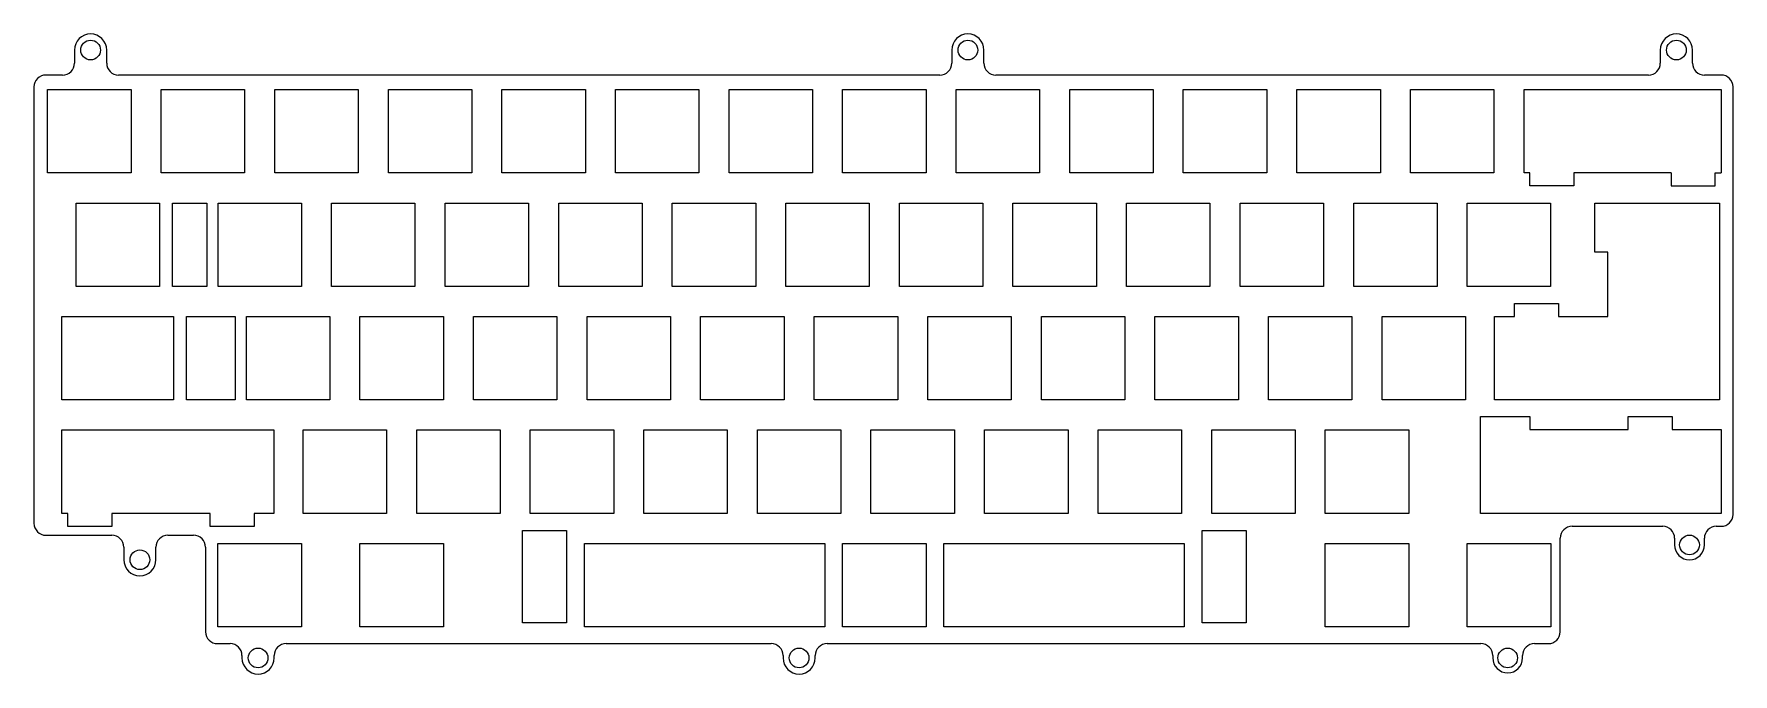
# Model space of a CAD drawing. Header units: millimetres. Extents: x 0 to 285, y 0 to 107.
import ezdxf

# ---------------------------------------------------------------- set-up
doc = ezdxf.new("R2010")
doc.units = ezdxf.units.MM
doc.layers.get('0').update_dxf_attribs({"lineweight": 18})
doc.layers.add('尺寸线层', color=3, linetype='Continuous', lineweight=18)

msp = doc.modelspace()

# ---------------------------------------------------------------- linework, layer by layer
at = {"color": 0, "linetype": 'Continuous'}
for p, q in [((6.8, 104.75), (6.8, 102.55)), ((12.2, 102.55), (12.2, 104.75)), ((153.95, 104.75), (153.95, 102.55)), ((159.35, 102.55), (159.35, 104.75)), ((272.8, 104.75), (272.8, 102.55)), ((278.2, 102.55), (278.2, 104.75)), ((4.8, 100.55), (2, 100.55)), ((151.95, 100.55), (14.2, 100.55)), ((270.8, 100.55), (161.35, 100.55)), ((283, 100.55), (280.2, 100.55)), ((0, 98.55), (0, 25.3)), ((250.24, 98.12), (282.99, 98.12)), ((282.99, 98.12), (282.99, 84.12)), ((285, 26.8), (285, 98.55)), ((250.91, 84.12), (249.94, 84.12)), ((250.91, 81.93), (250.91, 84.12)), ((274.62, 84.12), (258.31, 84.12)), ((258.31, 84.12), (258.31, 81.93)), ((274.62, 84.12), (274.62, 81.93)), ((282.02, 81.93), (282.02, 84.12)), ((282.02, 84.12), (282.99, 84.12)), ((258.31, 81.93), (250.91, 81.93)), ((274.62, 81.93), (282.02, 81.93)), ((23.25, 65.03), (23.25, 79.03)), ((23.25, 79.03), (29.02, 79.03)), ((29.02, 79.03), (29.02, 65.03)), ((261.81, 70.81), (261.81, 79.07)), ((261.81, 79.07), (282.76, 79.07)), ((282.76, 79.07), (282.76, 46.02)), ((264.01, 70.81), (261.81, 70.81)), ((264.01, 60.02), (264.01, 70.81)), ((29.02, 65.03), (23.25, 65.03)), ((4.67, 60.02), (23.43, 60.02)), ((4.67, 46.02), (4.67, 60.02)), ((23.43, 60.02), (23.43, 46.02)), ((25.6, 46.01), (25.6, 60.01)), ((25.6, 60.01), (33.74, 60.01)), ((33.74, 60.01), (33.74, 46.01)), ((245.01, 46.02), (245.01, 60.02)), ((245.01, 60.02), (248.32, 60.02)), ((248.32, 60.02), (248.32, 62.21)), ((248.32, 62.21), (255.72, 62.21)), ((255.72, 62.21), (255.72, 60.02)), ((23.43, 46.02), (4.67, 46.02)), ((33.74, 46.01), (25.6, 46.01)), ((282.76, 46.02), (245.01, 46.02)), ((242.65, 43.21), (250.92, 43.21)), ((242.65, 26.97), (242.65, 43.21)), ((250.92, 43.21), (250.92, 41.07)), ((267.39, 41.07), (267.39, 43.21)), ((267.39, 43.21), (274.79, 43.21)), ((274.79, 43.21), (274.79, 41.07)), ((4.69, 26.97), (4.69, 40.97)), ((40.22, 40.97), (40.22, 26.97)), ((250.92, 41.07), (267.39, 41.07)), ((274.79, 41.07), (282.99, 41.07)), ((282.99, 41.07), (282.99, 26.97)), ((5.66, 26.97), (4.69, 26.97)), ((5.66, 24.78), (5.66, 26.97)), ((13.06, 26.97), (13.06, 24.78)), ((29.54, 24.78), (29.54, 26.97)), ((40.22, 26.97), (36.94, 26.97)), ((36.94, 26.97), (36.94, 24.78)), ((282.99, 26.97), (242.65, 26.97)), ((2, 23.3), (13.06, 23.3)), ((13.06, 24.78), (5.66, 24.78)), ((22.46, 23.29), (26.77, 23.3)), ((36.94, 24.78), (29.54, 24.78)), ((81.94, 23.66), (81.94, 24.11)), ((81.94, 24.11), (89.34, 24.11)), ((81.94, 8.61), (81.94, 23.66)), ((89.34, 24.11), (89.34, 8.61)), ((195.94, 8.61), (195.94, 24.11)), ((195.94, 24.11), (203.34, 24.11)), ((203.34, 24.11), (203.34, 8.61)), ((258.01, 24.8), (273.2, 24.8)), ((282.2, 24.8), (283, 24.8)), ((15.06, 21.3), (15.06, 19.19)), ((20.46, 19.19), (20.46, 21.29)), ((28.78, 21.3), (28.78, 7.1)), ((30.86, 21.92), (44.86, 21.92)), ((30.86, 7.92), (30.86, 21.92)), ((44.86, 21.92), (44.86, 7.92)), ((54.68, 21.92), (68.68, 21.92)), ((54.68, 7.92), (54.68, 21.92)), ((68.68, 21.92), (68.68, 7.92)), ((92.34, 7.92), (92.34, 21.92)), ((92.34, 21.92), (92.96, 21.92)), ((92.96, 21.92), (132.64, 21.92)), ((132.64, 21.92), (132.64, 7.92)), ((135.64, 21.92), (149.64, 21.92)), ((135.64, 7.92), (135.64, 21.92)), ((149.64, 21.92), (149.64, 7.92)), ((152.64, 7.92), (152.64, 21.92)), ((152.64, 21.92), (192.94, 21.92)), ((192.94, 21.92), (192.94, 7.92)), ((216.6, 7.92), (216.6, 21.92)), ((216.6, 21.92), (230.6, 21.92)), ((230.6, 21.92), (230.6, 7.92)), ((240.42, 7.92), (240.42, 21.92)), ((240.42, 21.92), (254.42, 21.92)), ((254.42, 21.92), (254.42, 7.92)), ((256.01, 7.1), (256.01, 22.8)), ((275.2, 22.8), (275.2, 21.67)), ((280.2, 21.67), (280.2, 22.8)), ((89.34, 8.61), (81.94, 8.61)), ((203.34, 8.61), (195.94, 8.61)), ((44.86, 7.92), (30.86, 7.92)), ((68.68, 7.92), (54.68, 7.92)), ((132.64, 7.92), (92.34, 7.92)), ((149.64, 7.92), (135.64, 7.92)), ((192.94, 7.92), (152.64, 7.92)), ((230.6, 7.92), (216.6, 7.92)), ((254.42, 7.92), (240.42, 7.92)), ((30.78, 5.1), (32.89, 5.1)), ((34.89, 3.1), (34.89, 2.7)), ((40.29, 2.7), (40.29, 3.1)), ((42.29, 5.1), (123.65, 5.1)), ((125.65, 3.1), (125.65, 2.7)), ((131.05, 2.7), (131.05, 3.1)), ((133.05, 5.1), (242.7, 5.1)), ((244.7, 3.1), (244.7, 2.7)), ((249.7, 2.7), (249.7, 3.1)), ((251.7, 5.1), (254.01, 5.1))]:
    msp.add_line(p, q, dxfattribs=at)
at = {"linetype": 'Continuous', "lineweight": 25}
for p, q in [((2.29, 98.12), (16.29, 98.12)), ((2.29, 84.12), (2.29, 98.12)), ((16.29, 98.12), (16.29, 84.12)), ((21.34, 84.12), (21.34, 98.12)), ((21.34, 98.12), (35.34, 98.12)), ((35.34, 98.12), (35.34, 84.12)), ((40.39, 84.12), (40.39, 98.12)), ((40.39, 98.12), (54.39, 98.12)), ((54.39, 98.12), (54.39, 84.12)), ((59.44, 84.12), (59.44, 98.12)), ((59.44, 98.12), (73.44, 98.12)), ((73.44, 98.12), (73.44, 84.12)), ((78.49, 84.12), (78.49, 98.12)), ((78.49, 98.12), (92.49, 98.12)), ((92.49, 98.12), (92.49, 84.12)), ((97.54, 84.12), (97.54, 98.12)), ((97.54, 98.12), (111.54, 98.12)), ((111.54, 98.12), (111.54, 84.12)), ((116.59, 84.12), (116.59, 98.12)), ((116.59, 98.12), (130.59, 98.12)), ((130.59, 98.12), (130.59, 84.12)), ((135.64, 84.12), (135.64, 98.12)), ((135.64, 98.12), (149.64, 98.12)), ((149.64, 98.12), (149.64, 84.12)), ((154.69, 84.12), (154.69, 98.12)), ((154.69, 98.12), (168.69, 98.12)), ((168.69, 98.12), (168.69, 84.12)), ((173.74, 84.12), (173.74, 98.12)), ((173.74, 98.12), (187.74, 98.12)), ((187.74, 98.12), (187.74, 84.12)), ((192.79, 84.12), (192.79, 98.12)), ((192.79, 98.12), (206.79, 98.12)), ((206.79, 98.12), (206.79, 84.12)), ((211.84, 84.12), (211.84, 98.12)), ((211.84, 98.12), (225.84, 98.12)), ((225.84, 98.12), (225.84, 84.12)), ((230.89, 84.12), (230.89, 98.12)), ((230.89, 98.12), (244.89, 98.12)), ((244.89, 98.12), (244.89, 84.12)), ((16.29, 84.12), (2.29, 84.12)), ((35.34, 84.12), (21.34, 84.12)), ((54.39, 84.12), (40.39, 84.12)), ((73.44, 84.12), (59.44, 84.12)), ((92.49, 84.12), (78.49, 84.12)), ((111.54, 84.12), (97.54, 84.12)), ((130.59, 84.12), (116.59, 84.12)), ((149.64, 84.12), (135.64, 84.12)), ((168.69, 84.12), (154.69, 84.12)), ((187.74, 84.12), (173.74, 84.12)), ((206.79, 84.12), (192.79, 84.12)), ((225.84, 84.12), (211.84, 84.12)), ((244.89, 84.12), (230.89, 84.12)), ((7.05, 65.07), (7.05, 79.07)), ((7.05, 79.07), (21.05, 79.07)), ((21.05, 79.07), (21.05, 65.07)), ((30.87, 65.07), (30.87, 79.07)), ((30.87, 79.07), (44.86, 79.07)), ((44.86, 79.07), (44.86, 65.07)), ((49.92, 65.07), (49.92, 79.07)), ((49.92, 79.07), (63.91, 79.07)), ((63.91, 79.07), (63.91, 65.07)), ((68.97, 65.07), (68.97, 79.07)), ((68.97, 79.07), (82.96, 79.07)), ((82.96, 79.07), (82.96, 65.07)), ((88.02, 65.07), (88.02, 79.07)), ((88.02, 79.07), (102.01, 79.07)), ((102.01, 79.07), (102.01, 65.07)), ((107.06, 65.07), (107.06, 79.07)), ((107.06, 79.07), (121.06, 79.07)), ((121.06, 79.07), (121.06, 65.07)), ((126.11, 65.07), (126.11, 79.07)), ((126.11, 79.07), (140.11, 79.07)), ((140.11, 79.07), (140.11, 65.07)), ((145.16, 65.07), (145.16, 79.07)), ((145.16, 79.07), (159.16, 79.07)), ((159.16, 79.07), (159.16, 65.07)), ((164.21, 65.07), (164.21, 79.07)), ((164.21, 79.07), (178.21, 79.07)), ((178.21, 79.07), (178.21, 65.07)), ((183.26, 65.07), (183.26, 79.07)), ((183.26, 79.07), (197.26, 79.07)), ((197.26, 79.07), (197.26, 65.07)), ((202.31, 65.07), (202.31, 79.07)), ((202.31, 79.07), (216.31, 79.07)), ((216.31, 79.07), (216.31, 65.07)), ((221.37, 79.07), (235.36, 79.07)), ((221.37, 65.07), (221.37, 79.07)), ((235.36, 79.07), (235.36, 65.07)), ((240.42, 79.07), (254.41, 79.07)), ((240.42, 65.07), (240.42, 79.07)), ((254.41, 79.07), (254.41, 65.07)), ((21.05, 65.07), (7.05, 65.07)), ((44.86, 65.07), (30.87, 65.07)), ((63.91, 65.07), (49.92, 65.07)), ((82.96, 65.07), (68.97, 65.07)), ((102.01, 65.07), (88.02, 65.07)), ((121.06, 65.07), (107.06, 65.07)), ((140.11, 65.07), (126.11, 65.07)), ((159.16, 65.07), (145.16, 65.07)), ((178.21, 65.07), (164.21, 65.07)), ((197.26, 65.07), (183.26, 65.07)), ((216.31, 65.07), (202.31, 65.07)), ((235.36, 65.07), (221.37, 65.07)), ((254.41, 65.07), (240.42, 65.07)), ((35.63, 46.02), (35.63, 60.02)), ((35.63, 60.02), (49.63, 60.02)), ((49.63, 60.02), (49.63, 46.02)), ((54.68, 46.02), (54.68, 60.02)), ((54.68, 60.02), (68.68, 60.02)), ((68.68, 60.02), (68.68, 46.02)), ((73.73, 46.02), (73.73, 60.02)), ((73.73, 60.02), (87.73, 60.02)), ((87.73, 60.02), (87.73, 46.02)), ((92.78, 46.02), (92.78, 60.02)), ((92.78, 60.02), (106.78, 60.02)), ((106.78, 60.02), (106.78, 46.02)), ((111.83, 46.02), (111.83, 60.02)), ((111.83, 60.02), (125.83, 60.02)), ((125.83, 60.02), (125.83, 46.02)), ((130.88, 46.02), (130.88, 60.02)), ((130.88, 60.02), (144.88, 60.02)), ((144.88, 60.02), (144.88, 46.02)), ((149.93, 46.02), (149.93, 60.02)), ((149.93, 60.02), (163.93, 60.02)), ((163.93, 60.02), (163.93, 46.02)), ((168.98, 46.02), (168.98, 60.02)), ((168.98, 60.02), (182.98, 60.02)), ((182.98, 60.02), (182.98, 46.02)), ((188.03, 46.02), (188.03, 60.02)), ((188.03, 60.02), (202.03, 60.02)), ((202.03, 60.02), (202.03, 46.02)), ((207.08, 46.02), (207.08, 60.02)), ((207.08, 60.02), (221.08, 60.02)), ((221.08, 60.02), (221.08, 46.02)), ((226.13, 46.02), (226.13, 60.02)), ((226.13, 60.02), (240.13, 60.02)), ((240.13, 60.02), (240.13, 46.02)), ((49.63, 46.02), (35.63, 46.02)), ((68.68, 46.02), (54.68, 46.02)), ((87.73, 46.02), (73.73, 46.02)), ((106.78, 46.02), (92.78, 46.02)), ((125.83, 46.02), (111.83, 46.02)), ((144.88, 46.02), (130.88, 46.02)), ((163.93, 46.02), (149.93, 46.02)), ((182.98, 46.02), (168.98, 46.02)), ((202.03, 46.02), (188.03, 46.02)), ((221.08, 46.02), (207.08, 46.02)), ((240.13, 46.02), (226.13, 46.02))]:
    msp.add_line(p, q, dxfattribs=at)
msp.add_line((255.72, 60.02), (264.01, 60.02))
at = {"color": 0}
for p, q in [((4.69, 40.97), (40.22, 40.97)), ((29.54, 26.97), (13.06, 26.97))]:
    msp.add_line(p, q, dxfattribs=at)
at = {"color": 0, "linetype": 'Continuous', "lineweight": 25}
for p, q in [((45.15, 26.97), (45.15, 40.97)), ((45.15, 40.97), (59.15, 40.97)), ((59.15, 40.97), (59.15, 26.97)), ((64.2, 26.97), (64.2, 40.97)), ((64.2, 40.97), (78.2, 40.97)), ((78.2, 40.97), (78.2, 26.97)), ((83.25, 26.97), (83.25, 40.97)), ((83.25, 40.97), (97.25, 40.97)), ((97.25, 40.97), (97.25, 26.97)), ((102.3, 26.97), (102.3, 40.97)), ((102.3, 40.97), (116.3, 40.97)), ((116.3, 40.97), (116.3, 26.97)), ((121.35, 26.97), (121.35, 40.97)), ((121.35, 40.97), (135.35, 40.97)), ((135.35, 40.97), (135.35, 26.97)), ((140.4, 40.97), (154.4, 40.97)), ((140.4, 26.97), (140.4, 40.97)), ((154.4, 40.97), (154.4, 26.97)), ((159.45, 26.97), (159.45, 40.97)), ((159.45, 40.97), (173.45, 40.97)), ((173.45, 40.97), (173.45, 26.97)), ((178.5, 40.97), (192.5, 40.97)), ((178.5, 26.97), (178.5, 40.97)), ((192.5, 40.97), (192.5, 26.97)), ((197.55, 40.97), (211.55, 40.97)), ((197.55, 26.97), (197.55, 40.97)), ((211.55, 40.97), (211.55, 26.97)), ((216.6, 26.97), (216.6, 40.97)), ((216.6, 40.97), (230.6, 40.97)), ((230.6, 40.97), (230.6, 26.97)), ((28.2, 26.97), (14.2, 26.97)), ((59.15, 26.97), (45.15, 26.97)), ((78.2, 26.97), (64.2, 26.97)), ((97.25, 26.97), (83.25, 26.97)), ((116.3, 26.97), (102.3, 26.97)), ((135.35, 26.97), (121.35, 26.97)), ((154.4, 26.97), (140.4, 26.97)), ((173.45, 26.97), (159.45, 26.97)), ((192.5, 26.97), (178.5, 26.97)), ((211.55, 26.97), (197.55, 26.97)), ((230.6, 26.97), (216.6, 26.97))]:
    msp.add_line(p, q, dxfattribs=at)
at = {"color": 0, "linetype": 'Continuous'}
for centre in [(9.5, 104.75), (156.65, 104.75), (275.5, 104.75), (277.7, 21.67), (17.76, 19.19), (37.59, 2.7), (128.35, 2.7), (247.2, 2.7)]:
    msp.add_circle(centre, 1.65, dxfattribs=at)
for centre, radius, start, end in [((9.5, 104.75), 2.7, 0, 180), ((156.65, 104.75), 2.7, 0, 180), ((275.5, 104.75), 2.7, 0, 180), ((2, 98.55), 2, 89.9999, 180.0001), ((4.8, 102.55), 2, 270, 360), ((14.2, 102.55), 2, 180, 270), ((151.95, 102.55), 2, 270, 0), ((161.35, 102.55), 2, 180, 270), ((270.8, 102.55), 2, 270, 360), ((280.2, 102.55), 2, 180, 270), ((283, 98.55), 2, 0, 90), ((283, 26.8), 2, 270.0001, 359.9999), ((2, 25.3), 2, 180, 270), ((13.06, 21.3), 2, 360, 90), ((22.46, 21.29), 2, 90.1305, 180), ((26.78, 21.3), 2, 0, 90.1305), ((258.01, 22.8), 2, 90, 180), ((273.2, 22.8), 2, 0, 90), ((282.2, 22.8), 2, 90, 180), ((277.7, 21.67), 2.5, 180, 0), ((17.76, 19.19), 2.7, 180, 270), ((17.76, 19.19), 2.7, 270, 0), ((30.78, 7.1), 2, 180, 270), ((254.01, 7.1), 2, 270, 360), ((32.89, 3.1), 2, 0, 90), ((42.29, 3.1), 2, 90, 180), ((123.65, 3.1), 2, 0, 90), ((133.05, 3.1), 2, 90, 180), ((242.7, 3.1), 2, 0, 90), ((251.7, 3.1), 2, 90, 180), ((37.59, 2.7), 2.7, 180, 360), ((128.35, 2.7), 2.7, 180, 360), ((247.2, 2.7), 2.5, 180, 360)]:
    msp.add_arc(centre, radius, start, end, dxfattribs=at)
at = {"layer": '尺寸线层', "color": 3, "linetype": 'Continuous', "lineweight": 25}
for p, q in [((249.94, 98.12), (282.99, 98.12)), ((249.94, 84.12), (249.94, 98.12)), ((282.99, 98.12), (282.99, 84.12))]:
    msp.add_line(p, q, dxfattribs=at)
at = {"layer": '尺寸线层', "color": 0, "linetype": 'Continuous', "lineweight": 25}
for p, q in [((249.94, 84.12), (249.94, 98.12)), ((249.94, 98.12), (263.94, 98.12)), ((268.99, 98.12), (282.99, 98.12)), ((282.99, 98.12), (282.99, 84.12))]:
    msp.add_line(p, q, dxfattribs=at)

doc.saveas('drawing.dxf')
